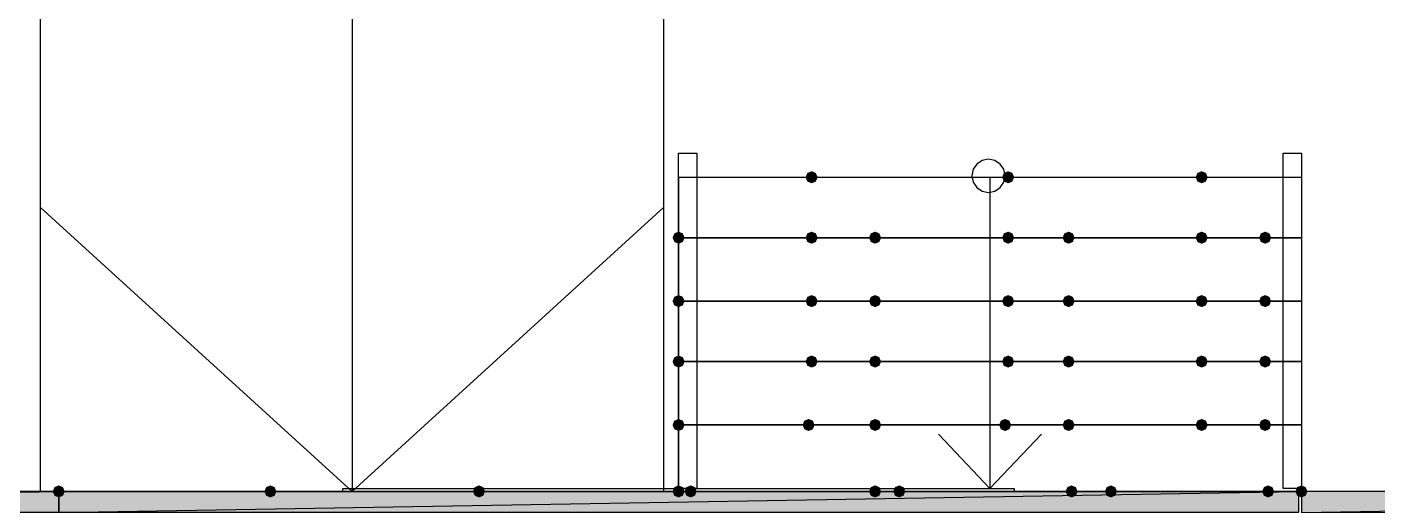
# Model space of a CAD drawing. Header units: millimetres. Extents: x 0 to 420, y 0 to 297.
# Drawn here: x 241.41 to 260.31, y 245.55 to 252.25 of the extents above; entities that cross this region are included whole.
import ezdxf

# ---------------------------------------------------------------- set-up
doc = ezdxf.new("R2010")
doc.units = ezdxf.units.MM
doc.layers.get('0').update_dxf_attribs({"linetype": 'CONTINUOUS'})

msp = doc.modelspace()

# ---------------------------------------------------------------- hatches: boundary and pattern name
at = {"true_color": 0x0000fe}
for points in [[(252.476, 250.147667), (252.451129, 250.087871), (252.391333, 250.063), (252.331538, 250.087871), (252.306667, 250.147667), (252.331537, 250.207462), (252.391333, 250.232333), (252.451129, 250.207463)], [(255.227667, 250.147667), (255.202796, 250.087871), (255.143, 250.063), (255.083204, 250.087871), (255.058333, 250.147667), (255.083204, 250.207462), (255.143, 250.232333), (255.202796, 250.207463)], [(257.937, 250.147667), (257.912129, 250.087871), (257.852333, 250.063), (257.792537, 250.087871), (257.767667, 250.147667), (257.792537, 250.207462), (257.852333, 250.232333), (257.912129, 250.207463)], [(250.613333, 249.301), (250.588462, 249.241204), (250.528667, 249.216333), (250.468871, 249.241204), (250.444, 249.301), (250.468871, 249.360796), (250.528667, 249.385667), (250.588462, 249.360796)], [(250.613333, 249.301), (250.588462, 249.241204), (250.528667, 249.216333), (250.468871, 249.241204), (250.444, 249.301), (250.468871, 249.360796), (250.528667, 249.385667), (250.588462, 249.360796)], [(252.476, 249.301), (252.451129, 249.241204), (252.391333, 249.216333), (252.331538, 249.241204), (252.306667, 249.301), (252.331537, 249.360796), (252.391333, 249.385667), (252.451129, 249.360796)], [(253.365, 249.301), (253.340129, 249.241204), (253.280333, 249.216333), (253.220538, 249.241204), (253.195667, 249.301), (253.220537, 249.360796), (253.280333, 249.385667), (253.340129, 249.360796)], [(255.227667, 249.301), (255.202796, 249.241204), (255.143, 249.216333), (255.083204, 249.241204), (255.058333, 249.301), (255.083204, 249.360796), (255.143, 249.385667), (255.202796, 249.360796)], [(256.074333, 249.301), (256.049463, 249.241204), (255.989667, 249.216333), (255.929871, 249.241204), (255.905, 249.301), (255.929871, 249.360796), (255.989667, 249.385667), (256.049462, 249.360796)], [(257.937, 249.301), (257.912129, 249.241204), (257.852333, 249.216333), (257.792537, 249.241204), (257.767667, 249.301), (257.792537, 249.360796), (257.852333, 249.385667), (257.912129, 249.360796)], [(258.826, 249.301), (258.801129, 249.241204), (258.741333, 249.216333), (258.681537, 249.241204), (258.656667, 249.301), (258.681537, 249.360796), (258.741333, 249.385667), (258.801129, 249.360796)], [(250.613333, 248.412), (250.588462, 248.352204), (250.528667, 248.327333), (250.468871, 248.352204), (250.444, 248.412), (250.468871, 248.471796), (250.528667, 248.496667), (250.588462, 248.471796)], [(250.613333, 248.412), (250.588462, 248.352204), (250.528667, 248.327333), (250.468871, 248.352204), (250.444, 248.412), (250.468871, 248.471796), (250.528667, 248.496667), (250.588462, 248.471796)], [(252.476, 248.412), (252.451129, 248.352204), (252.391333, 248.327333), (252.331538, 248.352204), (252.306667, 248.412), (252.331537, 248.471796), (252.391333, 248.496667), (252.451129, 248.471796)], [(253.365, 248.412), (253.340129, 248.352204), (253.280333, 248.327333), (253.220538, 248.352204), (253.195667, 248.412), (253.220537, 248.471796), (253.280333, 248.496667), (253.340129, 248.471796)], [(255.227667, 248.412), (255.202796, 248.352204), (255.143, 248.327333), (255.083204, 248.352204), (255.058333, 248.412), (255.083204, 248.471796), (255.143, 248.496667), (255.202796, 248.471796)], [(256.074333, 248.412), (256.049463, 248.352204), (255.989667, 248.327333), (255.929871, 248.352204), (255.905, 248.412), (255.929871, 248.471796), (255.989667, 248.496667), (256.049462, 248.471796)], [(257.937, 248.412), (257.912129, 248.352204), (257.852333, 248.327333), (257.792537, 248.352204), (257.767667, 248.412), (257.792537, 248.471796), (257.852333, 248.496667), (257.912129, 248.471796)], [(258.826, 248.412), (258.801129, 248.352204), (258.741333, 248.327333), (258.681537, 248.352204), (258.656667, 248.412), (258.681537, 248.471796), (258.741333, 248.496667), (258.801129, 248.471796)], [(250.613333, 247.565333), (250.588462, 247.505537), (250.528667, 247.480667), (250.468871, 247.505537), (250.444, 247.565333), (250.468871, 247.625129), (250.528667, 247.65), (250.588462, 247.625129)], [(250.613333, 247.565333), (250.588462, 247.505537), (250.528667, 247.480667), (250.468871, 247.505537), (250.444, 247.565333), (250.468871, 247.625129), (250.528667, 247.65), (250.588462, 247.625129)], [(252.476, 247.565333), (252.451129, 247.505537), (252.391333, 247.480667), (252.331538, 247.505537), (252.306667, 247.565333), (252.331537, 247.625129), (252.391333, 247.65), (252.451129, 247.625129)], [(253.365, 247.565333), (253.340129, 247.505537), (253.280333, 247.480667), (253.220538, 247.505537), (253.195667, 247.565333), (253.220537, 247.625129), (253.280333, 247.65), (253.340129, 247.625129)], [(255.227667, 247.565333), (255.202796, 247.505537), (255.143, 247.480667), (255.083204, 247.505537), (255.058333, 247.565333), (255.083204, 247.625129), (255.143, 247.65), (255.202796, 247.625129)], [(256.074333, 247.565333), (256.049463, 247.505537), (255.989667, 247.480667), (255.929871, 247.505537), (255.905, 247.565333), (255.929871, 247.625129), (255.989667, 247.65), (256.049462, 247.625129)], [(257.937, 247.565333), (257.912129, 247.505537), (257.852333, 247.480667), (257.792537, 247.505537), (257.767667, 247.565333), (257.792537, 247.625129), (257.852333, 247.65), (257.912129, 247.625129)], [(258.826, 247.565333), (258.801129, 247.505537), (258.741333, 247.480667), (258.681537, 247.505537), (258.656667, 247.565333), (258.681537, 247.625129), (258.741333, 247.65), (258.801129, 247.625129)], [(250.613333, 246.676333), (250.588462, 246.616537), (250.528667, 246.591667), (250.468871, 246.616537), (250.444, 246.676333), (250.468871, 246.736129), (250.528667, 246.761), (250.588462, 246.736129)], [(250.613333, 246.676333), (250.588462, 246.616537), (250.528667, 246.591667), (250.468871, 246.616537), (250.444, 246.676333), (250.468871, 246.736129), (250.528667, 246.761), (250.588462, 246.736129)], [(252.433667, 246.676333), (252.408796, 246.616537), (252.349, 246.591667), (252.289204, 246.616537), (252.264333, 246.676333), (252.289204, 246.736129), (252.349, 246.761), (252.408796, 246.736129)], [(253.365, 246.676333), (253.340129, 246.616537), (253.280333, 246.591667), (253.220538, 246.616537), (253.195667, 246.676333), (253.220537, 246.736129), (253.280333, 246.761), (253.340129, 246.736129)], [(255.185333, 246.676333), (255.160462, 246.616537), (255.100667, 246.591667), (255.040871, 246.616537), (255.016, 246.676333), (255.040871, 246.736129), (255.100667, 246.761), (255.160462, 246.736129)], [(256.074333, 246.676333), (256.049463, 246.616537), (255.989667, 246.591667), (255.929871, 246.616537), (255.905, 246.676333), (255.929871, 246.736129), (255.989667, 246.761), (256.049462, 246.736129)], [(257.937, 246.676333), (257.912129, 246.616537), (257.852333, 246.591667), (257.792537, 246.616537), (257.767667, 246.676333), (257.792537, 246.736129), (257.852333, 246.761), (257.912129, 246.736129)], [(258.826, 246.676333), (258.801129, 246.616537), (258.741333, 246.591667), (258.681537, 246.616537), (258.656667, 246.676333), (258.681537, 246.736129), (258.741333, 246.761), (258.801129, 246.736129)], [(241.935, 245.745), (241.910129, 245.685204), (241.850333, 245.660333), (241.790538, 245.685204), (241.765667, 245.745), (241.790537, 245.804796), (241.850333, 245.829667), (241.910129, 245.804796)], [(241.935, 245.745), (241.910129, 245.685204), (241.850333, 245.660333), (241.790538, 245.685204), (241.765667, 245.745), (241.790537, 245.804796), (241.850333, 245.829667), (241.910129, 245.804796)], [(244.898333, 245.745), (244.873462, 245.685204), (244.813667, 245.660333), (244.753871, 245.685204), (244.729, 245.745), (244.753871, 245.804796), (244.813667, 245.829667), (244.873462, 245.804796)], [(247.819333, 245.745), (247.794463, 245.685204), (247.734667, 245.660333), (247.674871, 245.685204), (247.65, 245.745), (247.674871, 245.804796), (247.734667, 245.829667), (247.794462, 245.804796)], [(250.613333, 245.745), (250.588462, 245.685204), (250.528667, 245.660333), (250.468871, 245.685204), (250.444, 245.745), (250.468871, 245.804796), (250.528667, 245.829667), (250.588462, 245.804796)], [(250.613333, 245.745), (250.588462, 245.685204), (250.528667, 245.660333), (250.468871, 245.685204), (250.444, 245.745), (250.468871, 245.804796), (250.528667, 245.829667), (250.588462, 245.804796)], [(250.782667, 245.745), (250.757796, 245.685204), (250.698, 245.660333), (250.638204, 245.685204), (250.613333, 245.745), (250.638204, 245.804796), (250.698, 245.829667), (250.757796, 245.804796)], [(253.365, 245.745), (253.340129, 245.685204), (253.280333, 245.660333), (253.220538, 245.685204), (253.195667, 245.745), (253.220537, 245.804796), (253.280333, 245.829667), (253.340129, 245.804796)], [(253.703667, 245.745), (253.678796, 245.685204), (253.619, 245.660333), (253.559204, 245.685204), (253.534333, 245.745), (253.559204, 245.804796), (253.619, 245.829667), (253.678796, 245.804796)], [(256.116667, 245.745), (256.091796, 245.685204), (256.032, 245.660333), (255.972204, 245.685204), (255.947333, 245.745), (255.972204, 245.804796), (256.032, 245.829667), (256.091796, 245.804796)], [(256.667, 245.745), (256.642129, 245.685204), (256.582333, 245.660333), (256.522538, 245.685204), (256.497667, 245.745), (256.522537, 245.804796), (256.582333, 245.829667), (256.642129, 245.804796)], [(258.868333, 245.745), (258.843462, 245.685204), (258.783667, 245.660333), (258.723871, 245.685204), (258.699, 245.745), (258.723871, 245.804796), (258.783667, 245.829667), (258.843462, 245.804796)], [(259.334, 245.745), (259.309129, 245.685204), (259.249333, 245.660333), (259.189538, 245.685204), (259.164667, 245.745), (259.189537, 245.804796), (259.249333, 245.829667), (259.309129, 245.804796)], [(259.334, 245.745), (259.309129, 245.685204), (259.249333, 245.660333), (259.189538, 245.685204), (259.164667, 245.745), (259.189537, 245.804796), (259.249333, 245.829667), (259.309129, 245.804796)]]:
    msp.add_hatch(color=0, dxfattribs=at).paths.add_polyline_path(points, flags=0)
at = {"true_color": 0x000007}
h = msp.add_hatch(color=0, dxfattribs=at)
h.paths.add_polyline_path([(241.850333, 245.448667), (224.451333, 245.448667), (241.850333, 245.745)], flags=0)
h.paths.add_polyline_path([(224.451333, 245.448667), (241.850333, 245.745), (224.451333, 245.745)], flags=0)
h = msp.add_hatch(color=0, dxfattribs=at)
h.paths.add_polyline_path([(259.207, 245.448667), (241.850333, 245.448667), (259.207, 245.745)], flags=0)
h.paths.add_polyline_path([(241.850333, 245.448667), (259.207, 245.745), (241.850333, 245.745)], flags=0)
h = msp.add_hatch(color=0, dxfattribs=at)
h.paths.add_polyline_path([(276.606, 245.448667), (259.249333, 245.448667), (276.606, 245.745)], flags=0)
h.paths.add_polyline_path([(259.249333, 245.448667), (276.606, 245.745), (259.249333, 245.745)], flags=0)

# ---------------------------------------------------------------- linework, layer by layer
at = {"color": 0, "true_color": 0x000007}
for points in [[(250.317, 271.822333), (250.317, 245.745), (241.596333, 245.745), (241.596333, 271.822333)], [(245.956667, 271.822333), (245.956667, 245.745), (250.317, 249.724333)], [(255.100667, 250.168833), (255.082372, 250.25947), (255.032478, 250.333478), (254.95847, 250.383372), (254.867833, 250.401667), (254.777196, 250.383372), (254.703188, 250.333478), (254.653295, 250.25947), (254.635, 250.168833)], [(250.528667, 250.147667), (250.528667, 249.301)], [(254.889, 250.147667), (254.889, 249.301), (254.889, 246.676333), (254.889, 245.787333), (254.169333, 246.549333)], [(254.635, 250.168833), (254.653295, 250.078196), (254.703188, 250.004188), (254.777196, 249.954295), (254.867833, 249.936), (254.95847, 249.954295), (255.032478, 250.004188), (255.082372, 250.078196), (255.100667, 250.168833)], [(245.956667, 245.745), (241.596333, 249.724333)], [(250.528667, 249.301), (250.528667, 248.412)], [(250.528667, 248.412), (250.528667, 247.565333)], [(250.528667, 247.565333), (250.528667, 246.676333)], [(250.528667, 246.676333), (250.528667, 245.745)], [(254.889, 245.787333), (255.608667, 246.549333)], [(241.850333, 245.745), (224.451333, 245.745)], [(259.207, 245.745), (241.850333, 245.745)], [(245.829667, 245.745), (245.829667, 245.787333), (255.227667, 245.787333)], [(276.606, 245.745), (259.249333, 245.745)]]:
    msp.add_lwpolyline(points, dxfattribs=at)
for points in [[(250.782667, 250.486333), (250.782667, 250.147667), (250.782667, 245.787333), (250.528667, 245.787333), (250.528667, 250.147667), (250.528667, 250.486333)], [(259.249333, 250.486333), (259.249333, 250.147667), (259.249333, 245.787333), (258.995333, 245.787333), (258.995333, 250.147667), (258.995333, 250.486333)], [(250.528667, 250.147667), (259.249333, 250.147667), (259.249333, 249.301), (250.528667, 249.301)], [(250.528667, 249.301), (259.249333, 249.301), (259.249333, 248.412), (250.528667, 248.412)], [(250.528667, 248.412), (259.249333, 248.412), (259.249333, 247.565333), (250.528667, 247.565333)], [(250.528667, 247.565333), (259.249333, 247.565333), (259.249333, 246.676333), (250.528667, 246.676333)], [(250.528667, 246.676333), (259.249333, 246.676333), (259.249333, 245.787333), (259.249333, 245.745), (250.528667, 245.745), (250.528667, 245.787333)], [(259.207, 245.745), (259.207, 245.448667), (241.850333, 245.448667), (241.850333, 245.745), (241.850333, 245.448667), (224.451333, 245.448667), (224.451333, 245.745), (224.451333, 245.448667), (207.052333, 245.448667), (207.052333, 245.745), (207.052333, 245.448667), (189.653333, 245.448667), (189.653333, 245.745), (172.296667, 245.745), (172.296667, 245.448667), (189.653333, 245.448667), (189.653333, 245.745), (207.052333, 245.745), (224.451333, 245.745), (241.850333, 245.745)], [(241.850333, 245.448667), (224.451333, 245.448667), (241.850333, 245.745)], [(224.451333, 245.448667), (241.850333, 245.745), (224.451333, 245.745)], [(259.207, 245.448667), (241.850333, 245.448667), (259.207, 245.745)], [(241.850333, 245.448667), (259.207, 245.745), (241.850333, 245.745)], [(255.227667, 245.787333), (255.227667, 245.745), (245.829667, 245.745), (245.829667, 245.787333)], [(259.249333, 245.448667), (276.606, 245.745), (259.249333, 245.745)], [(276.606, 245.745), (259.249333, 245.745), (259.249333, 245.448667), (276.606, 245.448667)]]:
    msp.add_lwpolyline(points, close=True, dxfattribs=at)

doc.saveas('drawing.dxf')
